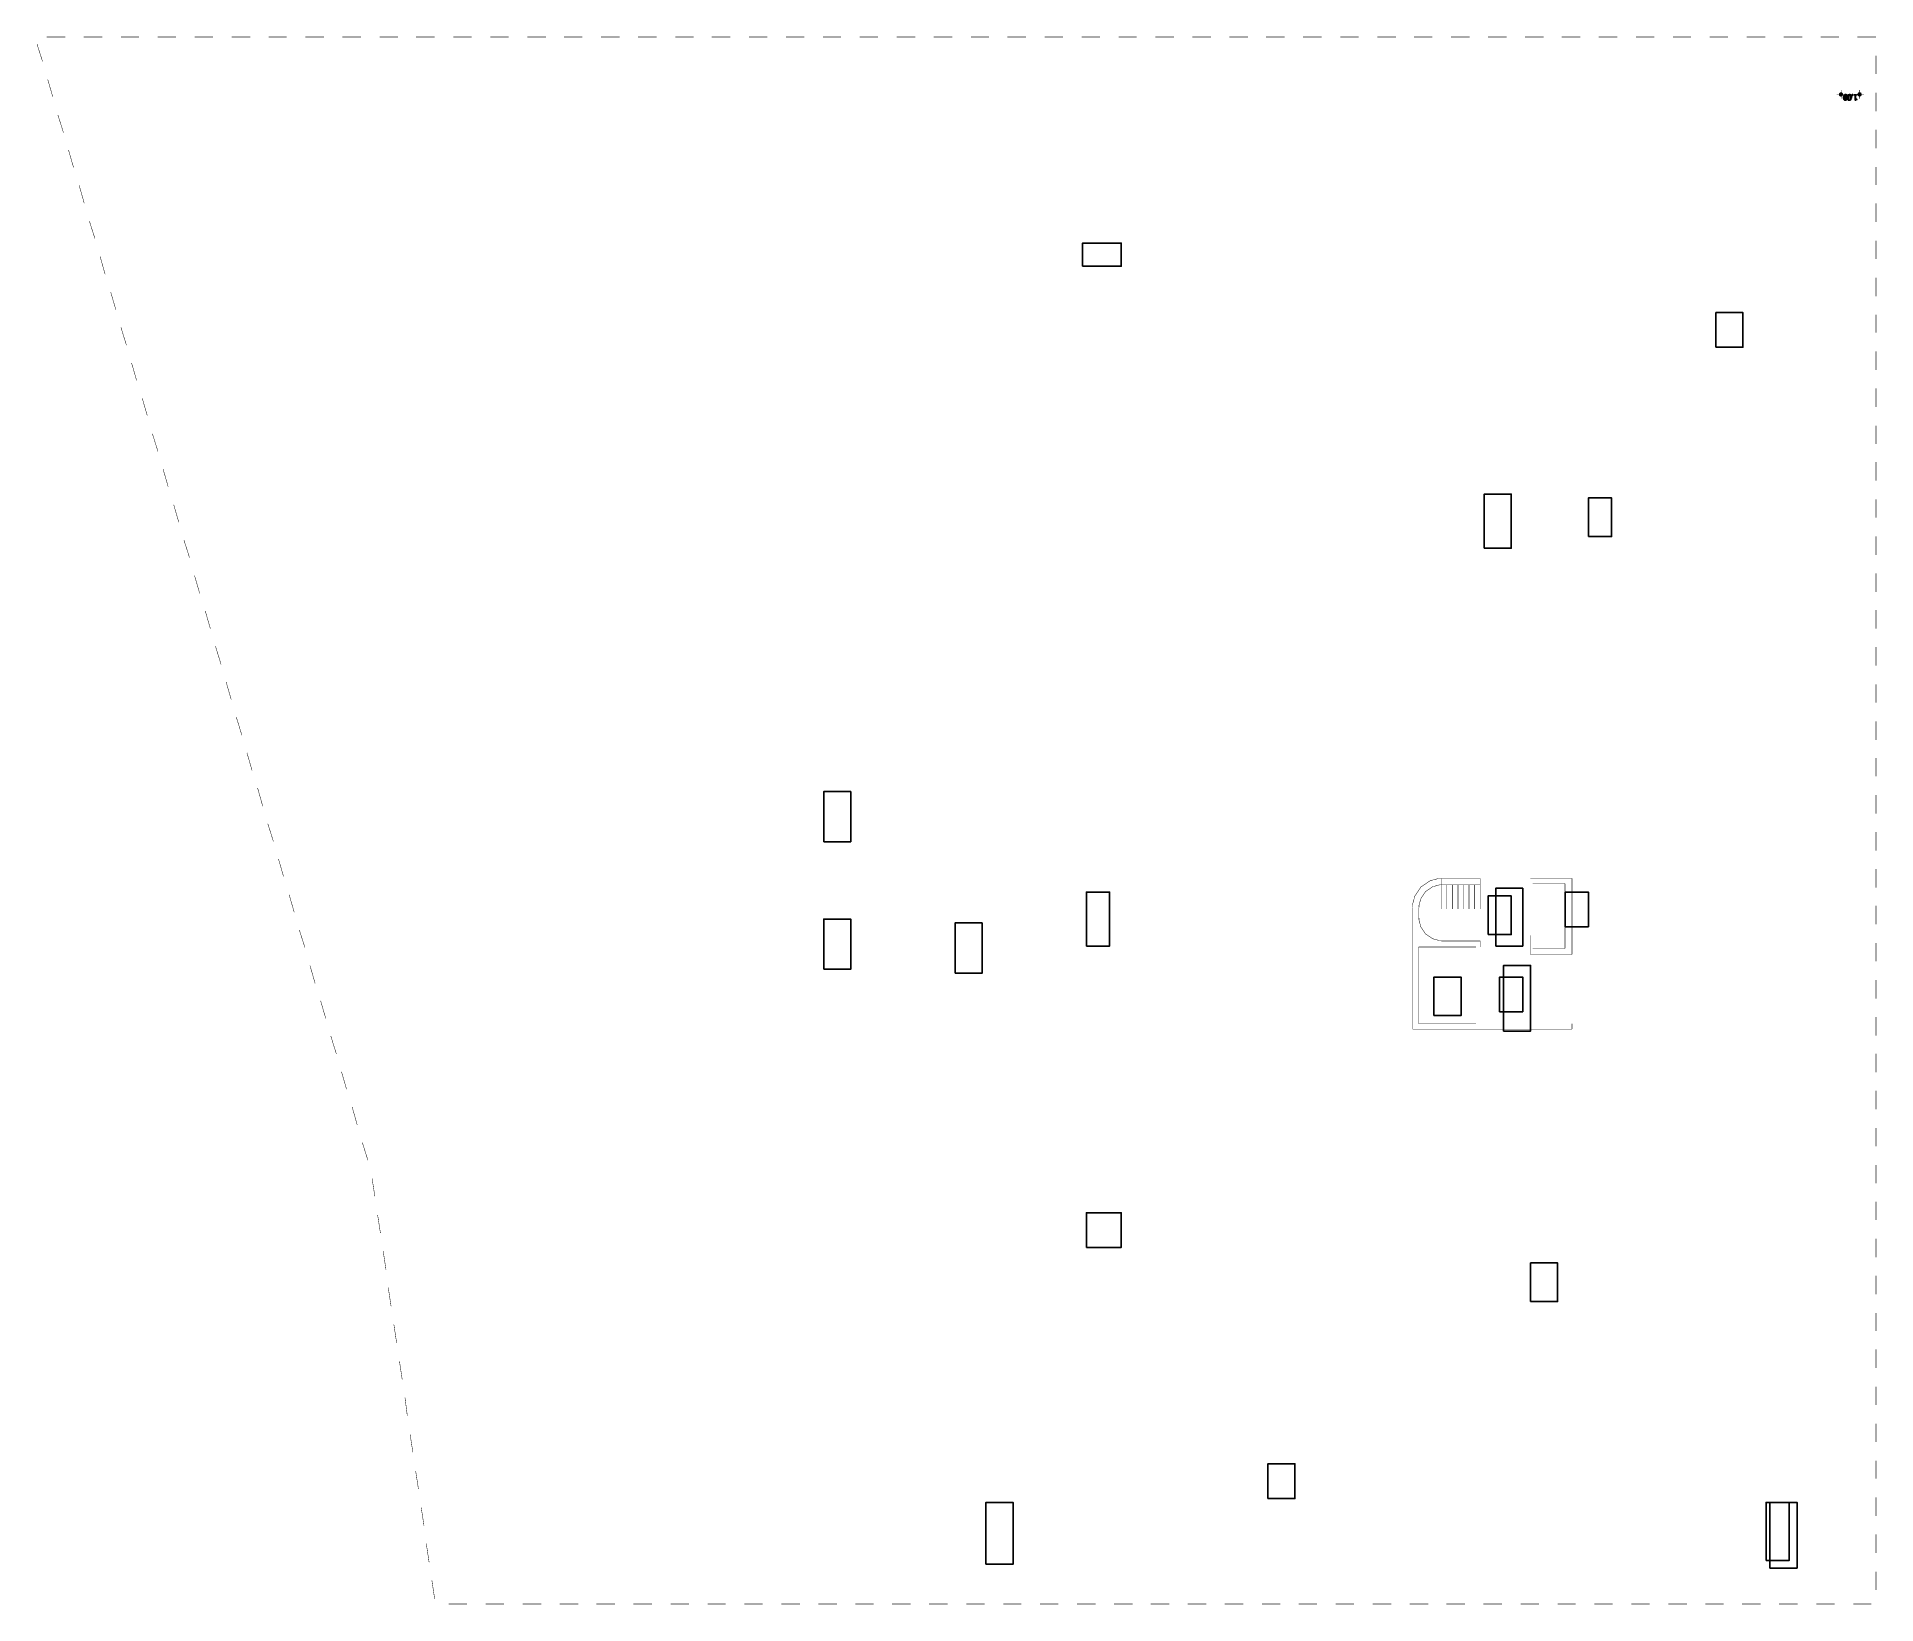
# Model space of a CAD drawing. Extents: x 35 to 203, y 69 to 212.
import ezdxf

# ---------------------------------------------------------------- set-up
doc = ezdxf.new("R2010")
doc.units = 0
doc.header["$MEASUREMENT"] = 0
doc.layers.add('C00-00-00-BLACK', color=7, linetype='Continuous')

msp = doc.modelspace()

# ---------------------------------------------------------------- linework, layer by layer
at = {"layer": 'C00-00-00-BLACK', "const_width": 0.0423}
for points in [[(35.4182, 212.132), (35.4182, 212.132)], [(38.8056, 212.132), (38.8056, 212.132)], [(42.1929, 212.132), (42.1929, 212.132)], [(45.5359, 212.132), (45.5359, 212.132)], [(48.9232, 212.132), (48.9232, 212.132)], [(52.3102, 212.132), (52.3102, 212.132)], [(55.6962, 212.132), (55.6962, 212.132)], [(59.0405, 212.132), (59.0405, 212.132)], [(62.4279, 212.132), (62.4279, 212.132)], [(65.8139, 212.132), (65.8139, 212.132)], [(69.2009, 212.132), (69.2009, 212.132)], [(72.5456, 212.132), (72.5456, 212.132)], [(75.9312, 212.132), (75.9312, 212.132)], [(79.3186, 212.132), (79.3186, 212.132)], [(82.6629, 212.132), (82.6629, 212.132)], [(86.0503, 212.132), (86.0503, 212.132)], [(89.4362, 212.132), (89.4362, 212.132)], [(92.8232, 212.132), (92.8232, 212.132)], [(96.1679, 212.132), (96.1679, 212.132)], [(99.5535, 212.132), (99.5535, 212.132)], [(102.941, 212.132), (102.941, 212.132)], [(106.327, 212.132), (106.327, 212.132)], [(109.671, 212.132), (109.671, 212.132)], [(113.058, 212.132), (113.058, 212.132)], [(116.444, 212.132), (116.444, 212.132)], [(119.832, 212.132), (119.832, 212.132)], [(123.176, 212.132), (123.176, 212.132)], [(126.563, 212.132), (126.563, 212.132)], [(129.949, 212.132), (129.949, 212.132)], [(133.336, 212.132), (133.336, 212.132)], [(136.681, 212.132), (136.681, 212.132)], [(140.067, 212.132), (140.067, 212.132)], [(143.454, 212.132), (143.454, 212.132)], [(146.84, 212.132), (146.84, 212.132)], [(150.184, 212.132), (150.184, 212.132)], [(153.571, 212.132), (153.571, 212.132)], [(156.959, 212.132), (156.959, 212.132)], [(160.302, 212.132), (160.302, 212.132)], [(163.689, 212.132), (163.689, 212.132)], [(167.076, 212.132), (167.076, 212.132)], [(170.462, 212.132), (170.462, 212.132)], [(173.807, 212.132), (173.807, 212.132)], [(177.194, 212.132), (177.194, 212.132)], [(180.58, 212.132), (180.58, 212.132)], [(183.967, 212.132), (183.967, 212.132)], [(187.311, 212.132), (187.311, 212.132)], [(190.697, 212.132), (190.697, 212.132)], [(194.084, 212.132), (194.084, 212.132)], [(197.472, 212.132), (197.472, 212.132)], [(200.815, 212.132), (200.815, 212.132)], [(203.356, 212.132), (203.356, 212.132)], [(203.356, 211.286), (203.356, 211.286)], [(36.0962, 209.084), (36.0962, 209.084)], [(200.095, 206.904), (200.095, 206.878), (200.175, 206.798), (200.201, 206.798), (200.229, 206.798), (200.308, 206.878), (200.308, 206.904), (200.308, 206.932), (200.229, 207.01), (200.201, 207.01), (200.175, 207.01), (200.095, 206.932), (200.095, 206.904)], [(201.958, 206.904), (201.958, 206.932), (201.88, 207.01), (201.852, 207.01), (201.826, 207.01), (201.746, 206.932), (201.746, 206.904), (201.746, 206.878), (201.826, 206.798), (201.852, 206.798), (201.88, 206.798), (201.958, 206.878), (201.958, 206.904)], [(203.356, 207.899), (203.356, 207.899)], [(37.0692, 205.867), (37.0692, 205.867)], [(203.356, 204.512), (203.356, 204.512)], [(38.0009, 202.607), (38.0009, 202.607)], [(203.356, 201.126), (203.356, 201.126)], [(38.9749, 199.39), (38.9749, 199.39)], [(203.356, 197.782), (203.356, 197.782)], [(39.9478, 196.131), (39.9478, 196.131)], [(203.356, 194.394), (203.356, 194.394)], [(40.8795, 192.913), (40.8795, 192.913)], [(203.356, 191.008), (203.356, 191.008)], [(41.8539, 189.654), (41.8539, 189.654)], [(203.356, 187.621), (203.356, 187.621)], [(42.8265, 186.436), (42.8265, 186.436)], [(43.7582, 183.176), (43.7582, 183.176)], [(203.356, 184.277), (203.356, 184.277)], [(44.7326, 179.959), (44.7326, 179.959)], [(203.356, 180.891), (203.356, 180.891)], [(45.7055, 176.699), (45.7055, 176.699)], [(203.356, 177.504), (203.356, 177.504)], [(46.6369, 173.483), (46.6369, 173.483)], [(203.356, 174.117), (203.356, 174.117)], [(47.6112, 170.265), (47.6112, 170.265)], [(203.356, 170.772), (203.356, 170.772)], [(48.5842, 167.004), (48.5842, 167.004)], [(203.356, 167.386), (203.356, 167.386)], [(49.5155, 163.788), (49.5155, 163.788)], [(203.356, 163.999), (203.356, 163.999)], [(50.4899, 160.528), (50.4899, 160.528)], [(203.356, 160.613), (203.356, 160.613)], [(51.4629, 157.311), (51.4629, 157.311)], [(203.356, 157.269), (203.356, 157.269)], [(52.3946, 154.051), (52.3946, 154.051)], [(203.356, 153.881), (203.356, 153.881)], [(53.3686, 150.833), (53.3686, 150.833)], [(203.356, 150.496), (203.356, 150.496)], [(54.3003, 147.574), (54.3003, 147.574)], [(203.356, 147.108), (203.356, 147.108)], [(55.2732, 144.356), (55.2732, 144.356)], [(203.356, 143.764), (203.356, 143.764)], [(56.2472, 141.097), (56.2472, 141.097)], [(203.356, 140.378), (203.356, 140.378)], [(57.1775, 137.88), (57.1775, 137.88)], [(203.356, 136.991), (203.356, 136.991)], [(58.1519, 134.621), (58.1519, 134.621)], [(203.356, 133.646), (203.356, 133.646)], [(59.1263, 131.403), (59.1263, 131.403)], [(203.356, 130.259), (203.356, 130.259)], [(60.0562, 128.185), (60.0562, 128.185)], [(203.356, 126.873), (203.356, 126.873)], [(61.0306, 124.926), (61.0306, 124.926)], [(203.356, 123.486), (203.356, 123.486)], [(62.0049, 121.708), (62.0049, 121.708)], [(203.356, 120.142), (203.356, 120.142)], [(62.9348, 118.449), (62.9348, 118.449)], [(203.356, 116.756), (203.356, 116.756)], [(63.9092, 115.232), (63.9092, 115.232)], [(203.356, 113.368), (203.356, 113.368)], [(64.8836, 111.971), (64.8836, 111.971)], [(203.356, 109.983), (203.356, 109.983)], [(65.8139, 108.755), (65.8139, 108.755)], [(203.356, 106.638), (203.356, 106.638)], [(66.3649, 105.41), (66.3649, 105.41)], [(203.356, 103.251), (203.356, 103.251)], [(66.8722, 102.066), (66.8722, 102.066)], [(203.356, 99.8636), (203.356, 99.8636)], [(67.3806, 98.7213), (67.3806, 98.7213)], [(203.356, 96.4777), (203.356, 96.4777)], [(67.8462, 95.4193), (67.8462, 95.4193)], [(203.356, 93.1333), (203.356, 93.1333)], [(68.3549, 92.075), (68.3549, 92.075)], [(203.356, 89.746), (203.356, 89.746)], [(68.8619, 88.7307), (68.8619, 88.7307)], [(203.356, 86.3604), (203.356, 86.3604)], [(69.3279, 85.386), (69.3279, 85.386)], [(203.356, 82.973), (203.356, 82.973)], [(69.8362, 82.0416), (69.8362, 82.0416)], [(203.356, 79.6286), (203.356, 79.6286)], [(70.3432, 78.697), (70.3432, 78.697)], [(203.356, 76.2427), (203.356, 76.2427)], [(70.8519, 75.354), (70.8519, 75.354)], [(203.356, 72.8557), (203.356, 72.8557)], [(71.3176, 72.0094), (71.3176, 72.0094)], [(72.1639, 69.0453), (72.1639, 69.0453)], [(75.5082, 69.0453), (75.5082, 69.0453)], [(78.8956, 69.0453), (78.8956, 69.0453)], [(82.2812, 69.0453), (82.2812, 69.0453)], [(85.6259, 69.0453), (85.6259, 69.0453)], [(89.0129, 69.0453), (89.0129, 69.0453)], [(92.4003, 69.0453), (92.4003, 69.0453)], [(95.7862, 69.0453), (95.7862, 69.0453)], [(99.1306, 69.0453), (99.1306, 69.0453)], [(102.518, 69.0453), (102.518, 69.0453)], [(105.904, 69.0453), (105.904, 69.0453)], [(109.291, 69.0453), (109.291, 69.0453)], [(112.635, 69.0453), (112.635, 69.0453)], [(116.021, 69.0453), (116.021, 69.0453)], [(119.408, 69.0453), (119.408, 69.0453)], [(122.794, 69.0453), (122.794, 69.0453)], [(126.139, 69.0453), (126.139, 69.0453)], [(129.526, 69.0453), (129.526, 69.0453)], [(132.913, 69.0453), (132.913, 69.0453)], [(136.299, 69.0453), (136.299, 69.0453)], [(139.644, 69.0453), (139.644, 69.0453)], [(143.031, 69.0453), (143.031, 69.0453)], [(146.417, 69.0453), (146.417, 69.0453)], [(149.804, 69.0453), (149.804, 69.0453)], [(153.148, 69.0453), (153.148, 69.0453)], [(156.534, 69.0453), (156.534, 69.0453)], [(159.921, 69.0453), (159.921, 69.0453)], [(163.266, 69.0453), (163.266, 69.0453)], [(166.652, 69.0453), (166.652, 69.0453)], [(170.039, 69.0453), (170.039, 69.0453)], [(173.426, 69.0453), (173.426, 69.0453)], [(176.769, 69.0453), (176.769, 69.0453)], [(180.157, 69.0453), (180.157, 69.0453)], [(183.544, 69.0453), (183.544, 69.0453)], [(186.93, 69.0453), (186.93, 69.0453)], [(190.274, 69.0453), (190.274, 69.0453)], [(193.661, 69.0453), (193.661, 69.0453)], [(197.047, 69.0453), (197.047, 69.0453)], [(200.434, 69.0453), (200.434, 69.0453)], [(203.356, 69.4697), (203.356, 69.4697)]]:
    msp.add_lwpolyline(points, close=True, dxfattribs=at)
for points in [[(37.9596, 212.132), (36.2659, 212.132)], [(41.3452, 212.132), (39.6515, 212.132)], [(44.6899, 212.132), (43.0389, 212.132)], [(48.0769, 212.132), (46.3832, 212.132)], [(51.4629, 212.132), (49.7692, 212.132)], [(54.8499, 212.132), (53.1566, 212.132)], [(58.1946, 212.132), (56.5436, 212.132)], [(61.5805, 212.132), (59.8883, 212.132)], [(64.9676, 212.132), (63.2739, 212.132)], [(68.3549, 212.132), (66.6612, 212.132)], [(71.6979, 212.132), (70.0056, 212.132)], [(75.0852, 212.132), (73.3915, 212.132)], [(78.4722, 212.132), (76.7789, 212.132)], [(81.8582, 212.132), (80.1645, 212.132)], [(85.2029, 212.132), (83.5092, 212.132)], [(88.5899, 212.132), (86.8962, 212.132)], [(91.9759, 212.132), (90.2836, 212.132)], [(95.3629, 212.132), (93.6696, 212.132)], [(98.7076, 212.132), (97.0139, 212.132)], [(102.093, 212.132), (100.401, 212.132)], [(105.481, 212.132), (103.787, 212.132)], [(108.825, 212.132), (107.174, 212.132)], [(112.211, 212.132), (110.519, 212.132)], [(115.598, 212.132), (113.905, 212.132)], [(118.985, 212.132), (117.292, 212.132)], [(122.33, 212.132), (120.678, 212.132)], [(125.716, 212.132), (124.022, 212.132)], [(129.103, 212.132), (127.409, 212.132)], [(132.489, 212.132), (130.797, 212.132)], [(135.833, 212.132), (134.182, 212.132)], [(139.221, 212.132), (137.527, 212.132)], [(142.606, 212.132), (140.914, 212.132)], [(145.994, 212.132), (144.3, 212.132)], [(149.338, 212.132), (147.645, 212.132)], [(152.725, 212.132), (151.032, 212.132)], [(156.111, 212.132), (154.418, 212.132)], [(159.498, 212.132), (157.805, 212.132)], [(162.843, 212.132), (161.149, 212.132)], [(166.229, 212.132), (164.535, 212.132)], [(169.616, 212.132), (167.922, 212.132)], [(173.002, 212.132), (171.31, 212.132)], [(176.346, 212.132), (174.653, 212.132)], [(179.733, 212.132), (178.04, 212.132)], [(183.119, 212.132), (181.427, 212.132)], [(186.464, 212.132), (184.813, 212.132)], [(189.851, 212.132), (188.157, 212.132)], [(193.238, 212.132), (191.545, 212.132)], [(196.624, 212.132), (194.931, 212.132)], [(199.969, 212.132), (198.318, 212.132)], [(203.356, 212.132), (201.662, 212.132)], [(35.3769, 211.497), (35.8842, 209.889)], [(203.356, 208.745), (203.356, 210.439)], [(36.3499, 208.279), (36.8155, 206.671)], [(199.756, 206.883), (200.561, 206.883)], [(200.181, 207.307), (200.181, 206.502)], [(201.832, 206.883), (200.181, 206.883)], [(202.255, 206.883), (201.45, 206.883)], [(201.832, 206.502), (201.832, 207.307)], [(203.356, 205.359), (203.356, 207.053)], [(37.2816, 205.02), (37.7899, 203.412)], [(203.356, 201.972), (203.356, 203.666)], [(38.2556, 201.803), (38.7216, 200.194)], [(203.356, 198.628), (203.356, 200.279)], [(39.2285, 198.586), (39.6946, 196.934)], [(203.356, 195.242), (203.356, 196.934)], [(40.1602, 195.326), (40.6686, 193.718)], [(203.356, 191.855), (203.356, 193.548)], [(41.1346, 192.108), (41.6003, 190.457)], [(203.356, 188.467), (203.356, 190.161)], [(42.1072, 188.849), (42.5732, 187.241)], [(203.356, 185.124), (203.356, 186.775)], [(43.0389, 185.631), (43.5472, 183.981)], [(203.356, 181.737), (203.356, 183.431)], [(44.0133, 182.372), (44.4775, 180.763)], [(203.356, 178.35), (203.356, 180.043)], [(44.9862, 179.155), (45.4519, 177.546)], [(203.356, 174.964), (203.356, 176.658)], [(45.9176, 175.896), (46.4263, 174.286)], [(203.356, 171.619), (203.356, 173.313)], [(46.8919, 172.678), (47.3562, 171.07)], [(203.356, 168.232), (203.356, 169.926)], [(47.8649, 169.417), (48.3306, 167.809)], [(203.356, 164.846), (203.356, 166.539)], [(48.7962, 166.201), (49.3049, 164.592)], [(203.356, 161.459), (203.356, 163.153)], [(49.7692, 162.941), (50.2348, 161.332)], [(50.7436, 159.724), (51.2092, 158.115)], [(203.356, 158.115), (203.356, 159.808)], [(51.6749, 156.507), (52.1836, 154.856)], [(203.356, 154.729), (203.356, 156.421)], [(52.6479, 153.246), (53.1139, 151.638)], [(203.356, 151.342), (203.356, 153.035)], [(53.5795, 150.03), (54.0879, 148.379)], [(203.356, 147.954), (203.356, 149.648)], [(54.5539, 146.769), (55.0196, 145.161)], [(203.356, 144.611), (203.356, 146.304)], [(55.5265, 143.553), (55.9925, 141.901)], [(203.356, 141.224), (203.356, 142.918)], [(56.4582, 140.293), (56.9666, 138.684)], [(203.356, 137.837), (203.356, 139.531)], [(57.4326, 137.075), (57.8982, 135.467)], [(203.356, 134.451), (203.356, 136.145)], [(163.668, 135.297), (163.412, 135.297), (162.639, 135.091), (161.798, 134.523), (161.23, 133.682), (161.022, 132.909), (161.022, 132.651)], [(163.668, 134.705), (163.468, 134.705), (162.869, 134.543), (162.217, 134.104), (161.778, 133.452), (161.615, 132.853), (161.615, 132.651)], [(163.646, 134.705), (163.646, 135.297)], [(163.646, 135.297), (167.203, 135.297), (167.203, 134.705)], [(163.646, 134.705), (163.646, 132.504)], [(163.646, 134.705), (167.203, 134.705), (167.203, 132.504)], [(164.155, 134.705), (164.155, 132.504)], [(164.663, 134.705), (164.663, 132.504)], [(165.17, 134.705), (165.17, 132.504)], [(165.679, 134.705), (165.679, 132.504)], [(166.186, 134.705), (166.186, 132.504)], [(166.695, 134.705), (166.695, 132.504)], [(175.584, 135.297), (171.775, 135.297)], [(174.95, 134.831), (171.986, 134.831)], [(174.95, 128.904), (174.95, 134.831)], [(175.584, 128.355), (175.584, 135.297)], [(58.4055, 133.816), (58.8712, 132.208)], [(203.356, 131.107), (203.356, 132.8)], [(161.022, 132.631), (161.022, 121.539)], [(161.572, 132.631), (161.572, 131.656)], [(161.615, 131.679), (161.615, 131.479), (161.778, 130.879), (162.217, 130.227), (162.869, 129.788), (163.468, 129.625), (163.668, 129.625)], [(59.3369, 130.598), (59.8456, 128.99)], [(163.646, 129.582), (167.203, 129.582)], [(167.203, 129.582), (167.203, 129.033)], [(171.775, 130.091), (171.775, 128.355)], [(203.356, 127.719), (203.356, 129.413)], [(161.572, 129.033), (166.821, 129.033)], [(161.572, 129.033), (161.572, 122.047)], [(171.775, 128.355), (175.584, 128.355)], [(171.986, 128.904), (174.95, 128.904)], [(60.3112, 127.339), (60.7769, 125.729)], [(203.356, 124.333), (203.356, 126.026)], [(61.2842, 124.121), (61.7499, 122.513)], [(203.356, 120.946), (203.356, 122.64)], [(161.022, 121.539), (175.584, 121.539)], [(161.572, 122.047), (166.821, 122.047)], [(175.584, 121.539), (175.584, 122.047)], [(62.2155, 120.904), (62.7242, 119.253)], [(203.356, 117.602), (203.356, 119.295)], [(63.1899, 117.644), (63.6556, 116.036)], [(64.1629, 114.427), (64.6285, 112.776)], [(203.356, 114.216), (203.356, 115.908)], [(65.0946, 111.168), (65.6029, 109.558)], [(203.356, 110.829), (203.356, 112.522)], [(65.9832, 107.907), (66.2383, 106.256)], [(203.356, 107.442), (203.356, 109.135)], [(66.4916, 104.563), (66.7452, 102.912)], [(203.356, 104.097), (203.356, 105.791)], [(67.0003, 101.261), (67.2539, 99.5673)], [(203.356, 100.711), (203.356, 102.405)], [(67.4645, 97.9166), (67.7196, 96.2244)], [(203.356, 97.324), (203.356, 99.0177)], [(67.9732, 94.572), (68.2265, 92.8797)], [(203.356, 93.9793), (203.356, 95.6303)], [(68.4816, 91.229), (68.7352, 89.5354)], [(203.356, 90.5937), (203.356, 92.2874)], [(68.9889, 87.8844), (69.2009, 86.2334)], [(203.356, 87.2063), (203.356, 88.9)], [(69.4545, 84.54), (69.7096, 82.889)], [(203.356, 83.8207), (203.356, 85.5126)], [(69.9629, 81.1953), (70.2165, 79.5443)], [(203.356, 80.476), (203.356, 82.127)], [(70.4716, 77.851), (70.7249, 76.2)], [(203.356, 77.089), (203.356, 78.7823)], [(70.9359, 74.549), (71.1909, 72.8557)], [(203.356, 73.703), (203.356, 75.3953)], [(71.4446, 71.2047), (71.6979, 69.511)], [(203.356, 70.3157), (203.356, 72.0094)], [(72.9686, 69.0453), (74.6622, 69.0453)], [(76.3556, 69.0453), (78.0479, 69.0453)], [(79.7415, 69.0453), (81.4352, 69.0453)], [(83.1289, 69.0453), (84.8222, 69.0453)], [(86.4732, 69.0453), (88.1669, 69.0453)], [(89.8592, 69.0453), (91.5529, 69.0453)], [(93.2462, 69.0453), (94.9399, 69.0453)], [(96.6336, 69.0453), (98.2846, 69.0453)], [(99.9765, 69.0453), (101.67, 69.0453)], [(103.364, 69.0453), (105.058, 69.0453)], [(106.751, 69.0453), (108.443, 69.0453)], [(110.137, 69.0453), (111.788, 69.0453)], [(113.482, 69.0453), (115.175, 69.0453)], [(116.869, 69.0453), (118.561, 69.0453)], [(120.255, 69.0453), (121.948, 69.0453)], [(123.642, 69.0453), (125.293, 69.0453)], [(126.986, 69.0453), (128.68, 69.0453)], [(130.372, 69.0453), (132.066, 69.0453)], [(133.759, 69.0453), (135.453, 69.0453)], [(137.104, 69.0453), (138.797, 69.0453)], [(140.49, 69.0453), (142.183, 69.0453)], [(143.877, 69.0453), (145.571, 69.0453)], [(147.264, 69.0453), (148.956, 69.0453)], [(150.609, 69.0453), (152.301, 69.0453)], [(153.995, 69.0453), (155.688, 69.0453)], [(157.382, 69.0453), (159.075, 69.0453)], [(160.768, 69.0453), (162.461, 69.0453)], [(164.112, 69.0453), (165.806, 69.0453)], [(167.499, 69.0453), (169.193, 69.0453)], [(170.885, 69.0453), (172.579, 69.0453)], [(174.272, 69.0453), (175.923, 69.0453)], [(177.617, 69.0453), (179.31, 69.0453)], [(181.003, 69.0453), (182.696, 69.0453)], [(184.39, 69.0453), (186.083, 69.0453)], [(187.777, 69.0453), (189.428, 69.0453)], [(191.122, 69.0453), (192.814, 69.0453)], [(194.507, 69.0453), (196.201, 69.0453)], [(197.895, 69.0453), (199.588, 69.0453)], [(201.281, 69.0453), (202.931, 69.0453)]]:
    msp.add_lwpolyline(points, dxfattribs=at)
at = {"layer": 'C00-00-00-BLACK'}
for points in [[(200.053, 206.968), (200.265, 206.968), (200.095, 207.01), (200.053, 206.968)], [(200.053, 206.968), (200.265, 206.968), (200.095, 207.01), (200.053, 206.968)], [(200.053, 206.925), (200.265, 206.925), (200.053, 206.968), (200.053, 206.925)], [(200.265, 206.925), (200.053, 206.968), (200.265, 206.968), (200.265, 206.925)], [(200.053, 206.968), (200.265, 206.968), (200.053, 206.968)], [(200.265, 206.968), (200.053, 206.968), (200.053, 206.968), (200.265, 206.968)], [(200.053, 206.925), (200.265, 206.925), (200.053, 206.968), (200.053, 206.925)], [(200.265, 206.925), (200.053, 206.968), (200.265, 206.968), (200.265, 206.925)], [(200.053, 206.968), (200.265, 206.968), (200.053, 206.968)], [(200.265, 206.968), (200.053, 206.968), (200.053, 206.968), (200.265, 206.968)], [(200.053, 206.883), (200.308, 206.883), (200.053, 206.925), (200.053, 206.883)], [(200.308, 206.883), (200.053, 206.925), (200.265, 206.925), (200.308, 206.883)], [(200.053, 206.925), (200.265, 206.925), (200.053, 206.925)], [(200.265, 206.925), (200.053, 206.925), (200.053, 206.925), (200.265, 206.925)], [(200.053, 206.883), (200.308, 206.883), (200.053, 206.925), (200.053, 206.883)], [(200.308, 206.883), (200.053, 206.925), (200.265, 206.925), (200.308, 206.883)], [(200.053, 206.925), (200.265, 206.925), (200.053, 206.925)], [(200.265, 206.925), (200.053, 206.925), (200.053, 206.925), (200.265, 206.925)], [(200.053, 206.841), (200.265, 206.841), (200.053, 206.883), (200.053, 206.841)], [(200.265, 206.841), (200.053, 206.883), (200.265, 206.883), (200.265, 206.841)], [(200.053, 206.883), (200.265, 206.883), (200.308, 206.883), (200.053, 206.883)], [(200.053, 206.841), (200.265, 206.841), (200.053, 206.883), (200.053, 206.841)], [(200.265, 206.841), (200.053, 206.883), (200.265, 206.883), (200.265, 206.841)], [(200.053, 206.883), (200.265, 206.883), (200.308, 206.883), (200.053, 206.883)], [(200.265, 206.883), (200.053, 206.883), (200.053, 206.883), (200.265, 206.883)], [(200.265, 206.883), (200.053, 206.883), (200.053, 206.883), (200.265, 206.883)], [(200.053, 206.798), (200.265, 206.798), (200.053, 206.841), (200.053, 206.798)], [(200.265, 206.798), (200.053, 206.841), (200.265, 206.841), (200.265, 206.798)], [(200.053, 206.841), (200.265, 206.841), (200.053, 206.841)], [(200.265, 206.841), (200.053, 206.841), (200.053, 206.841), (200.265, 206.841)], [(200.053, 206.798), (200.265, 206.798), (200.053, 206.841), (200.053, 206.798)], [(200.265, 206.798), (200.053, 206.841), (200.265, 206.841), (200.265, 206.798)], [(200.053, 206.841), (200.265, 206.841), (200.053, 206.841)], [(200.265, 206.841), (200.053, 206.841), (200.053, 206.841), (200.265, 206.841)], [(200.095, 206.798), (200.222, 206.798), (200.053, 206.798), (200.095, 206.798)], [(200.222, 206.798), (200.053, 206.798), (200.265, 206.798), (200.222, 206.798)], [(200.095, 206.798), (200.222, 206.798), (200.053, 206.798), (200.095, 206.798)], [(200.222, 206.798), (200.053, 206.798), (200.265, 206.798), (200.222, 206.798)], [(200.265, 206.968), (200.095, 207.01), (200.222, 207.01), (200.265, 206.968)], [(200.095, 207.01), (200.222, 207.01), (200.095, 207.01)], [(200.222, 207.01), (200.095, 207.01), (200.095, 207.01), (200.222, 207.01)], [(200.265, 206.968), (200.095, 207.01), (200.222, 207.01), (200.265, 206.968)], [(200.095, 207.01), (200.222, 207.01), (200.095, 207.01)], [(200.222, 207.01), (200.095, 207.01), (200.095, 207.01), (200.222, 207.01)], [(200.095, 207.01), (200.222, 207.01), (200.138, 207.01), (200.095, 207.01)], [(200.095, 207.01), (200.222, 207.01), (200.138, 207.01), (200.095, 207.01)], [(200.138, 206.755), (200.181, 206.755), (200.095, 206.798), (200.138, 206.755)], [(200.181, 206.755), (200.095, 206.798), (200.222, 206.798), (200.181, 206.755)], [(200.095, 206.798), (200.222, 206.798), (200.095, 206.798)], [(200.222, 206.798), (200.095, 206.798), (200.095, 206.798), (200.222, 206.798)], [(200.138, 206.755), (200.181, 206.755), (200.095, 206.798), (200.138, 206.755)], [(200.181, 206.755), (200.095, 206.798), (200.222, 206.798), (200.181, 206.755)], [(200.095, 206.798), (200.222, 206.798), (200.095, 206.798)], [(200.222, 206.798), (200.095, 206.798), (200.095, 206.798), (200.222, 206.798)], [(200.222, 207.01), (200.138, 207.01), (200.181, 207.01), (200.222, 207.01)], [(200.138, 207.01), (200.181, 207.01), (200.138, 207.01)], [(200.181, 207.01), (200.138, 207.01), (200.138, 207.01), (200.181, 207.01)], [(200.222, 207.01), (200.138, 207.01), (200.181, 207.01), (200.222, 207.01)], [(200.138, 207.01), (200.181, 207.01), (200.138, 207.01)], [(200.181, 207.01), (200.138, 207.01), (200.138, 207.01), (200.181, 207.01)], [(200.181, 206.755), (200.138, 206.755), (200.138, 206.755), (200.181, 206.755)], [(200.138, 206.755), (200.138, 206.755), (200.181, 206.755), (200.138, 206.755)], [(200.181, 206.755), (200.138, 206.755), (200.138, 206.755), (200.181, 206.755)], [(200.138, 206.755), (200.138, 206.755), (200.181, 206.755), (200.138, 206.755)], [(200.561, 206.375), (200.561, 206.375), (200.561, 206.375), (200.561, 206.375), (200.518, 206.375), (200.518, 206.375), (200.518, 206.375), (200.518, 206.375), (200.518, 206.375), (200.518, 206.375), (200.477, 206.375), (200.477, 206.375), (200.477, 206.375), (200.477, 206.375), (200.477, 206.375), (200.477, 206.375), (200.477, 206.418), (200.477, 206.418), (200.434, 206.418), (200.434, 206.418), (200.434, 206.418), (200.434, 206.418), (200.434, 206.418), (200.434, 206.418), (200.434, 206.418), (200.434, 206.459), (200.434, 206.459), (200.434, 206.459), (200.434, 206.459), (200.434, 206.459), (200.434, 206.459), (200.434, 206.459), (200.434, 206.502), (200.434, 206.502), (200.434, 206.502), (200.434, 206.502), (200.434, 206.502), (200.434, 206.502), (200.392, 206.544), (200.392, 206.544), (200.392, 206.544), (200.392, 206.544), (200.392, 206.544), (200.392, 206.587), (200.392, 206.587), (200.392, 206.587), (200.392, 206.587), (200.392, 206.587), (200.392, 206.587), (200.392, 206.629), (200.392, 206.629), (200.392, 206.629), (200.392, 206.629), (200.392, 206.629), (200.392, 206.671), (200.392, 206.671), (200.392, 206.671), (200.392, 206.671), (200.434, 206.671), (200.434, 206.714), (200.434, 206.714), (200.434, 206.714), (200.434, 206.714), (200.434, 206.714), (200.434, 206.714), (200.434, 206.755), (200.434, 206.755), (200.434, 206.755), (200.434, 206.755), (200.434, 206.755), (200.434, 206.755), (200.434, 206.755), (200.434, 206.798), (200.434, 206.798), (200.434, 206.798), (200.434, 206.798), (200.434, 206.798), (200.434, 206.798), (200.477, 206.798), (200.477, 206.798), (200.477, 206.841), (200.477, 206.841), (200.477, 206.841), (200.477, 206.841), (200.477, 206.841), (200.477, 206.841), (200.518, 206.841), (200.518, 206.841), (200.518, 206.841), (200.518, 206.841), (200.518, 206.883), (200.518, 206.883), (200.518, 206.883), (200.561, 206.883), (200.561, 206.883), (200.561, 206.883), (200.561, 206.883), (200.561, 206.883), (200.561, 206.883), (200.604, 206.883), (200.604, 206.883), (200.604, 206.883), (200.604, 206.883), (200.604, 206.883), (200.604, 206.883), (200.647, 206.883), (200.647, 206.883), (200.647, 206.841), (200.647, 206.841), (200.647, 206.841), (200.647, 206.841), (200.647, 206.841), (200.688, 206.841), (200.688, 206.841), (200.688, 206.841), (200.688, 206.841), (200.688, 206.841), (200.688, 206.798), (200.688, 206.798), (200.688, 206.798), (200.688, 206.798), (200.688, 206.798), (200.688, 206.798), (200.688, 206.798), (200.688, 206.798), (200.731, 206.755), (200.731, 206.755), (200.731, 206.755), (200.731, 206.755), (200.731, 206.755), (200.731, 206.755), (200.731, 206.755), (200.731, 206.714), (200.731, 206.714), (200.731, 206.714), (200.731, 206.714), (200.731, 206.714), (200.731, 206.671), (200.731, 206.671), (200.731, 206.671), (200.731, 206.671), (200.731, 206.671), (200.731, 206.671), (200.731, 206.629), (200.731, 206.629), (200.731, 206.629), (200.731, 206.629), (200.731, 206.629), (200.731, 206.587), (200.731, 206.587), (200.731, 206.587), (200.731, 206.587), (200.731, 206.587), (200.731, 206.544), (200.731, 206.544), (200.731, 206.544), (200.731, 206.544), (200.731, 206.544), (200.731, 206.544), (200.731, 206.502), (200.731, 206.502), (200.731, 206.502), (200.731, 206.502), (200.731, 206.502), (200.731, 206.502), (200.731, 206.459), (200.731, 206.459), (200.688, 206.459), (200.688, 206.459), (200.688, 206.459), (200.688, 206.459), (200.688, 206.459), (200.688, 206.418), (200.688, 206.418), (200.688, 206.418), (200.688, 206.418), (200.688, 206.418), (200.688, 206.418), (200.688, 206.418), (200.688, 206.418), (200.647, 206.375), (200.647, 206.375), (200.647, 206.375), (200.647, 206.375), (200.647, 206.375), (200.647, 206.375), (200.647, 206.375), (200.604, 206.375), (200.604, 206.375), (200.604, 206.375), (200.604, 206.375), (200.604, 206.375), (200.604, 206.375), (200.604, 206.375), (200.561, 206.375), (200.561, 206.375), (200.561, 206.375), (200.561, 206.375)], [(200.561, 206.841), (200.561, 206.841), (200.561, 206.841), (200.561, 206.841), (200.561, 206.841), (200.518, 206.841), (200.518, 206.841), (200.518, 206.841), (200.518, 206.798), (200.518, 206.798), (200.518, 206.798), (200.518, 206.798), (200.518, 206.798), (200.518, 206.798), (200.518, 206.798), (200.477, 206.755), (200.477, 206.755), (200.477, 206.755), (200.477, 206.755), (200.477, 206.755), (200.477, 206.755), (200.477, 206.755), (200.477, 206.714), (200.477, 206.714), (200.477, 206.714), (200.477, 206.714), (200.477, 206.714), (200.477, 206.714), (200.477, 206.671), (200.477, 206.671), (200.477, 206.671), (200.477, 206.671), (200.477, 206.671), (200.477, 206.671), (200.477, 206.629), (200.477, 206.629), (200.477, 206.629), (200.477, 206.629), (200.477, 206.629), (200.477, 206.587), (200.477, 206.587), (200.477, 206.587), (200.477, 206.587), (200.477, 206.587), (200.477, 206.544), (200.477, 206.544), (200.477, 206.544), (200.477, 206.544), (200.477, 206.544), (200.477, 206.502), (200.477, 206.502), (200.477, 206.502), (200.477, 206.502), (200.477, 206.502), (200.477, 206.502), (200.477, 206.502), (200.477, 206.459), (200.477, 206.459), (200.518, 206.459), (200.518, 206.459), (200.518, 206.459), (200.518, 206.459), (200.518, 206.459), (200.518, 206.418), (200.518, 206.418), (200.518, 206.418), (200.518, 206.418), (200.518, 206.418), (200.518, 206.418), (200.518, 206.418), (200.561, 206.418), (200.561, 206.375), (200.561, 206.375), (200.561, 206.375), (200.561, 206.375), (200.561, 206.375), (200.561, 206.375), (200.561, 206.375), (200.604, 206.375), (200.604, 206.375), (200.604, 206.375), (200.604, 206.418), (200.604, 206.418), (200.604, 206.418), (200.604, 206.418), (200.604, 206.418), (200.647, 206.418), (200.647, 206.418), (200.647, 206.418), (200.647, 206.459), (200.647, 206.459), (200.647, 206.459), (200.647, 206.459), (200.647, 206.459), (200.647, 206.459), (200.647, 206.459), (200.647, 206.502), (200.647, 206.502), (200.647, 206.502), (200.647, 206.502), (200.647, 206.502), (200.647, 206.502), (200.647, 206.502), (200.647, 206.544), (200.647, 206.544), (200.647, 206.544), (200.647, 206.544), (200.647, 206.544), (200.647, 206.587), (200.647, 206.587), (200.647, 206.587), (200.647, 206.587), (200.647, 206.587), (200.647, 206.629), (200.647, 206.629), (200.647, 206.629), (200.647, 206.629), (200.647, 206.629), (200.647, 206.671), (200.647, 206.671), (200.647, 206.671), (200.647, 206.671), (200.647, 206.671), (200.647, 206.671), (200.647, 206.714), (200.647, 206.714), (200.647, 206.714), (200.647, 206.714), (200.647, 206.714), (200.647, 206.714), (200.647, 206.755), (200.647, 206.755), (200.647, 206.755), (200.647, 206.755), (200.647, 206.755), (200.647, 206.755), (200.647, 206.755), (200.647, 206.755), (200.647, 206.798), (200.647, 206.798), (200.647, 206.798), (200.604, 206.798), (200.604, 206.798), (200.604, 206.798), (200.604, 206.841), (200.604, 206.841), (200.604, 206.841), (200.604, 206.841), (200.604, 206.841), (200.561, 206.841), (200.561, 206.841), (200.561, 206.841), (200.561, 206.841), (200.561, 206.841)], [(200.943, 206.375), (200.943, 206.375), (200.9, 206.375), (200.9, 206.375), (200.9, 206.375), (200.9, 206.375), (200.9, 206.375), (200.9, 206.375), (200.857, 206.375), (200.857, 206.375), (200.857, 206.375), (200.857, 206.375), (200.857, 206.375), (200.857, 206.375), (200.857, 206.375), (200.815, 206.375), (200.815, 206.418), (200.815, 206.418), (200.815, 206.418), (200.815, 206.418), (200.815, 206.418), (200.815, 206.418), (200.815, 206.418), (200.815, 206.418), (200.815, 206.418), (200.815, 206.459), (200.815, 206.459), (200.815, 206.459), (200.773, 206.459), (200.773, 206.459), (200.773, 206.459), (200.773, 206.459), (200.773, 206.502), (200.773, 206.502), (200.773, 206.502), (200.773, 206.502), (200.773, 206.502), (200.773, 206.502), (200.773, 206.544), (200.773, 206.544), (200.773, 206.544), (200.773, 206.544), (200.773, 206.544), (200.773, 206.587), (200.773, 206.587), (200.773, 206.587), (200.773, 206.587), (200.773, 206.587), (200.773, 206.587), (200.773, 206.629), (200.773, 206.629), (200.773, 206.629), (200.773, 206.629), (200.773, 206.629), (200.773, 206.671), (200.773, 206.671), (200.773, 206.671), (200.773, 206.671), (200.773, 206.671), (200.773, 206.714), (200.773, 206.714), (200.773, 206.714), (200.773, 206.714), (200.773, 206.714), (200.773, 206.714), (200.773, 206.755), (200.773, 206.755), (200.815, 206.755), (200.815, 206.755), (200.815, 206.755), (200.815, 206.755), (200.815, 206.755), (200.815, 206.798), (200.815, 206.798), (200.815, 206.798), (200.815, 206.798), (200.815, 206.798), (200.815, 206.798), (200.815, 206.798), (200.815, 206.798), (200.815, 206.841), (200.857, 206.841), (200.857, 206.841), (200.857, 206.841), (200.857, 206.841), (200.857, 206.841), (200.857, 206.841), (200.857, 206.841), (200.857, 206.841), (200.9, 206.841), (200.9, 206.883), (200.9, 206.883), (200.9, 206.883), (200.9, 206.883), (200.9, 206.883), (200.943, 206.883), (200.943, 206.883), (200.943, 206.883), (200.943, 206.883), (200.943, 206.883), (200.943, 206.883), (200.984, 206.883), (200.984, 206.883), (200.984, 206.883), (200.984, 206.883), (200.984, 206.883), (200.984, 206.883), (201.027, 206.841), (201.027, 206.841), (201.027, 206.841), (201.027, 206.841), (201.027, 206.841), (201.027, 206.841), (201.027, 206.841), (201.027, 206.841), (201.07, 206.841), (201.07, 206.841), (201.07, 206.798), (201.07, 206.798), (201.07, 206.798), (201.07, 206.798), (201.07, 206.798), (201.07, 206.798), (201.07, 206.798), (201.07, 206.798), (201.07, 206.755), (201.07, 206.755), (201.07, 206.755), (201.07, 206.755), (201.07, 206.755), (201.07, 206.755), (201.07, 206.755), (201.07, 206.714), (201.111, 206.714), (201.111, 206.714), (201.111, 206.714), (201.111, 206.714), (201.111, 206.671), (201.111, 206.671), (201.111, 206.671), (201.111, 206.671), (201.111, 206.671), (201.111, 206.671), (201.111, 206.629), (201.111, 206.629), (201.111, 206.629), (201.111, 206.629), (201.111, 206.629), (201.111, 206.587), (201.111, 206.587), (201.111, 206.587), (201.111, 206.587), (201.111, 206.587), (201.111, 206.544), (201.111, 206.544), (201.111, 206.544), (201.111, 206.544), (201.111, 206.544), (201.111, 206.544), (201.07, 206.502), (201.07, 206.502), (201.07, 206.502), (201.07, 206.502), (201.07, 206.502), (201.07, 206.502), (201.07, 206.459), (201.07, 206.459), (201.07, 206.459), (201.07, 206.459), (201.07, 206.459), (201.07, 206.459), (201.07, 206.459), (201.07, 206.418), (201.07, 206.418), (201.07, 206.418), (201.07, 206.418), (201.027, 206.418), (201.027, 206.418), (201.027, 206.418), (201.027, 206.418), (201.027, 206.375), (201.027, 206.375), (201.027, 206.375), (201.027, 206.375), (201.027, 206.375), (200.984, 206.375), (200.984, 206.375), (200.984, 206.375), (200.984, 206.375), (200.984, 206.375), (200.984, 206.375), (200.984, 206.375), (200.943, 206.375), (200.943, 206.375), (200.943, 206.375), (200.943, 206.375), (200.943, 206.375), (200.943, 206.375)], [(200.943, 206.841), (200.943, 206.841), (200.9, 206.841), (200.9, 206.841), (200.9, 206.841), (200.9, 206.841), (200.9, 206.841), (200.9, 206.841), (200.9, 206.798), (200.9, 206.798), (200.857, 206.798), (200.857, 206.798), (200.857, 206.798), (200.857, 206.798), (200.857, 206.798), (200.857, 206.755), (200.857, 206.755), (200.857, 206.755), (200.857, 206.755), (200.857, 206.755), (200.857, 206.755), (200.857, 206.755), (200.857, 206.714), (200.857, 206.714), (200.857, 206.714), (200.857, 206.714), (200.857, 206.714), (200.857, 206.714), (200.857, 206.671), (200.857, 206.671), (200.857, 206.671), (200.857, 206.671), (200.857, 206.671), (200.857, 206.671), (200.857, 206.629), (200.857, 206.629), (200.857, 206.629), (200.857, 206.629), (200.857, 206.629), (200.857, 206.587), (200.857, 206.587), (200.857, 206.587), (200.857, 206.587), (200.857, 206.587), (200.857, 206.544), (200.857, 206.544), (200.857, 206.544), (200.857, 206.544), (200.857, 206.544), (200.857, 206.502), (200.857, 206.502), (200.857, 206.502), (200.857, 206.502), (200.857, 206.502), (200.857, 206.502), (200.857, 206.502), (200.857, 206.459), (200.857, 206.459), (200.857, 206.459), (200.857, 206.459), (200.857, 206.459), (200.857, 206.459), (200.857, 206.459), (200.857, 206.418), (200.9, 206.418), (200.9, 206.418), (200.9, 206.418), (200.9, 206.418), (200.9, 206.418), (200.9, 206.418), (200.9, 206.418), (200.9, 206.375), (200.9, 206.375), (200.943, 206.375), (200.943, 206.375), (200.943, 206.375), (200.943, 206.375), (200.943, 206.375), (200.943, 206.375), (200.943, 206.375), (200.984, 206.375), (200.984, 206.418), (200.984, 206.418), (200.984, 206.418), (200.984, 206.418), (200.984, 206.418), (200.984, 206.418), (200.984, 206.418), (200.984, 206.418), (201.027, 206.459), (201.027, 206.459), (201.027, 206.459), (201.027, 206.459), (201.027, 206.459), (201.027, 206.459), (201.027, 206.459), (201.027, 206.502), (201.027, 206.502), (201.027, 206.502), (201.027, 206.502), (201.027, 206.502), (201.027, 206.502), (201.027, 206.502), (201.027, 206.544), (201.027, 206.544), (201.027, 206.544), (201.027, 206.544), (201.027, 206.544), (201.027, 206.587), (201.027, 206.587), (201.027, 206.587), (201.027, 206.587), (201.027, 206.587), (201.027, 206.629), (201.027, 206.629), (201.027, 206.629), (201.027, 206.629), (201.027, 206.629), (201.027, 206.671), (201.027, 206.671), (201.027, 206.671), (201.027, 206.671), (201.027, 206.671), (201.027, 206.671), (201.027, 206.714), (201.027, 206.714), (201.027, 206.714), (201.027, 206.714), (201.027, 206.714), (201.027, 206.714), (201.027, 206.755), (201.027, 206.755), (201.027, 206.755), (201.027, 206.755), (201.027, 206.755), (201.027, 206.755), (200.984, 206.755), (200.984, 206.755), (200.984, 206.798), (200.984, 206.798), (200.984, 206.798), (200.984, 206.798), (200.984, 206.798), (200.984, 206.798), (200.984, 206.841), (200.984, 206.841), (200.984, 206.841), (200.943, 206.841), (200.943, 206.841), (200.943, 206.841), (200.943, 206.841), (200.943, 206.841), (200.943, 206.841), (200.943, 206.841)], [(201.196, 206.798), (201.196, 206.798), (201.196, 206.798), (201.196, 206.798), (201.196, 206.798), (201.196, 206.798), (201.196, 206.798), (201.154, 206.798), (201.154, 206.798), (201.154, 206.798), (201.154, 206.841), (201.154, 206.841), (201.154, 206.841), (201.154, 206.841), (201.154, 206.841), (201.196, 206.841), (201.196, 206.841), (201.196, 206.883), (201.196, 206.883), (201.196, 206.883), (201.196, 206.883), (201.196, 206.883), (201.239, 206.883), (201.239, 206.883), (201.239, 206.883), (201.239, 206.841), (201.239, 206.841), (201.239, 206.841), (201.239, 206.841), (201.239, 206.841), (201.239, 206.841), (201.239, 206.841), (201.239, 206.841), (201.239, 206.798), (201.239, 206.798), (201.239, 206.798), (201.239, 206.798), (201.239, 206.798), (201.239, 206.798), (201.239, 206.798), (201.196, 206.798), (201.196, 206.798), (201.196, 206.798)], [(201.45, 206.375), (201.45, 206.375), (201.45, 206.375), (201.45, 206.841), (201.45, 206.841), (201.45, 206.841), (201.366, 206.841), (201.366, 206.841), (201.366, 206.841), (201.366, 206.841), (201.366, 206.841), (201.366, 206.841), (201.577, 206.841), (201.577, 206.841), (201.577, 206.841), (201.577, 206.841), (201.577, 206.841), (201.577, 206.841), (201.535, 206.841), (201.493, 206.841), (201.493, 206.841), (201.493, 206.841), (201.493, 206.841), (201.493, 206.418), (201.535, 206.418), (201.535, 206.418), (201.577, 206.459), (201.577, 206.418), (201.577, 206.418), (201.62, 206.418), (201.62, 206.418), (201.62, 206.418), (201.577, 206.418), (201.493, 206.375), (201.45, 206.375), (201.45, 206.375), (201.45, 206.375)], [(201.958, 206.925), (201.746, 206.925), (201.705, 206.925), (201.958, 206.925)], [(201.958, 206.925), (201.746, 206.925), (201.705, 206.925), (201.958, 206.925)], [(201.958, 206.925), (201.705, 206.925), (201.958, 206.883), (201.958, 206.925)], [(201.705, 206.925), (201.958, 206.883), (201.705, 206.883), (201.705, 206.925)], [(201.958, 206.925), (201.705, 206.925), (201.958, 206.883), (201.958, 206.925)], [(201.705, 206.925), (201.958, 206.883), (201.705, 206.883), (201.705, 206.925)], [(201.958, 206.883), (201.705, 206.883), (201.958, 206.883)], [(201.705, 206.883), (201.958, 206.883), (201.958, 206.883), (201.705, 206.883)], [(201.958, 206.883), (201.705, 206.883), (201.958, 206.883)], [(201.705, 206.883), (201.958, 206.883), (201.958, 206.883), (201.705, 206.883)], [(201.958, 206.883), (201.705, 206.883), (201.958, 206.841), (201.958, 206.883)], [(201.705, 206.883), (201.958, 206.841), (201.746, 206.841), (201.705, 206.883)], [(201.958, 206.883), (201.705, 206.883), (201.958, 206.841), (201.958, 206.883)], [(201.705, 206.883), (201.958, 206.841), (201.746, 206.841), (201.705, 206.883)], [(201.789, 207.01), (201.958, 206.968), (201.746, 206.968), (201.789, 207.01)], [(201.789, 207.01), (201.958, 206.968), (201.746, 206.968), (201.789, 207.01)], [(201.958, 206.968), (201.746, 206.968), (201.958, 206.968)], [(201.746, 206.968), (201.958, 206.968), (201.958, 206.968), (201.746, 206.968)], [(201.958, 206.968), (201.746, 206.968), (201.958, 206.968)], [(201.746, 206.968), (201.958, 206.968), (201.958, 206.968), (201.746, 206.968)], [(201.958, 206.968), (201.746, 206.968), (201.958, 206.925), (201.958, 206.968)], [(201.746, 206.968), (201.958, 206.925), (201.746, 206.925), (201.746, 206.968)], [(201.958, 206.968), (201.746, 206.968), (201.958, 206.925), (201.958, 206.968)], [(201.746, 206.968), (201.958, 206.925), (201.746, 206.925), (201.746, 206.968)], [(201.746, 206.925), (201.958, 206.925), (201.958, 206.925), (201.746, 206.925)], [(201.746, 206.925), (201.958, 206.925), (201.958, 206.925), (201.746, 206.925)], [(201.958, 206.841), (201.746, 206.841), (201.958, 206.841)], [(201.746, 206.841), (201.958, 206.841), (201.958, 206.841), (201.746, 206.841)], [(201.958, 206.841), (201.746, 206.841), (201.958, 206.841)], [(201.746, 206.841), (201.958, 206.841), (201.958, 206.841), (201.746, 206.841)], [(201.958, 206.841), (201.746, 206.841), (201.958, 206.798), (201.958, 206.841)], [(201.746, 206.841), (201.958, 206.798), (201.746, 206.798), (201.746, 206.841)], [(201.958, 206.841), (201.746, 206.841), (201.958, 206.798), (201.958, 206.841)], [(201.746, 206.841), (201.958, 206.798), (201.746, 206.798), (201.746, 206.841)], [(201.958, 206.798), (201.746, 206.798), (201.916, 206.798), (201.958, 206.798)], [(201.746, 206.798), (201.916, 206.798), (201.789, 206.798), (201.746, 206.798)], [(201.958, 206.798), (201.746, 206.798), (201.916, 206.798), (201.958, 206.798)], [(201.746, 206.798), (201.916, 206.798), (201.789, 206.798), (201.746, 206.798)], [(201.832, 207.01), (201.916, 207.01), (201.789, 207.01), (201.832, 207.01)], [(201.916, 207.01), (201.789, 207.01), (201.916, 207.01)], [(201.789, 207.01), (201.916, 207.01), (201.916, 207.01), (201.789, 207.01)], [(201.832, 207.01), (201.916, 207.01), (201.789, 207.01), (201.832, 207.01)], [(201.916, 207.01), (201.789, 207.01), (201.916, 207.01)], [(201.789, 207.01), (201.916, 207.01), (201.916, 207.01), (201.789, 207.01)], [(201.916, 207.01), (201.789, 207.01), (201.958, 206.968), (201.916, 207.01)], [(201.916, 207.01), (201.789, 207.01), (201.958, 206.968), (201.916, 207.01)], [(201.916, 206.798), (201.789, 206.798), (201.916, 206.798)], [(201.789, 206.798), (201.916, 206.798), (201.916, 206.798), (201.789, 206.798)], [(201.916, 206.798), (201.789, 206.798), (201.916, 206.798)], [(201.789, 206.798), (201.916, 206.798), (201.916, 206.798), (201.789, 206.798)], [(201.916, 206.798), (201.789, 206.798), (201.873, 206.755), (201.916, 206.798)], [(201.789, 206.798), (201.873, 206.755), (201.832, 206.755), (201.789, 206.798)], [(201.916, 206.798), (201.789, 206.798), (201.873, 206.755), (201.916, 206.798)], [(201.789, 206.798), (201.873, 206.755), (201.832, 206.755), (201.789, 206.798)], [(201.832, 207.01), (201.873, 207.01), (201.873, 207.01), (201.832, 207.01)], [(201.873, 207.01), (201.873, 207.01), (201.832, 207.01), (201.873, 207.01)], [(201.832, 207.01), (201.873, 207.01), (201.873, 207.01), (201.832, 207.01)], [(201.873, 207.01), (201.873, 207.01), (201.832, 207.01), (201.873, 207.01)], [(201.873, 207.01), (201.832, 207.01), (201.916, 207.01), (201.873, 207.01)], [(201.873, 207.01), (201.832, 207.01), (201.916, 207.01), (201.873, 207.01)], [(201.873, 206.755), (201.832, 206.755), (201.873, 206.755)], [(201.832, 206.755), (201.873, 206.755), (201.873, 206.755), (201.832, 206.755)], [(201.873, 206.755), (201.832, 206.755), (201.873, 206.755)], [(201.832, 206.755), (201.873, 206.755), (201.873, 206.755), (201.832, 206.755)], [(130.881, 191.206), (134.408, 191.206), (134.408, 193.322), (130.881, 193.322), (130.881, 191.206)], [(188.736, 183.797), (191.206, 183.797), (191.206, 186.972), (188.736, 186.972), (188.736, 183.797)], [(167.569, 165.453), (170.039, 165.453), (170.039, 170.392), (167.569, 170.392), (167.569, 165.453)], [(177.094, 166.511), (179.211, 166.511), (179.211, 170.039), (177.094, 170.039), (177.094, 166.511)], [(107.244, 138.642), (109.714, 138.642), (109.714, 143.228), (107.244, 143.228), (107.244, 138.642)], [(131.233, 129.117), (133.35, 129.117), (133.35, 134.056), (131.233, 134.056), (131.233, 129.117)], [(167.922, 130.175), (170.039, 130.175), (170.039, 133.703), (167.922, 133.703), (167.922, 130.175)], [(168.628, 129.117), (171.097, 129.117), (171.097, 134.408), (168.628, 134.408), (168.628, 129.117)], [(174.978, 130.881), (177.094, 130.881), (177.094, 134.056), (174.978, 134.056), (174.978, 130.881)], [(107.244, 127), (109.714, 127), (109.714, 131.586), (107.244, 131.586), (107.244, 127)], [(119.239, 126.647), (121.708, 126.647), (121.708, 131.233), (119.239, 131.233), (119.239, 126.647)], [(162.983, 122.767), (165.453, 122.767), (165.453, 126.294), (162.983, 126.294), (162.983, 122.767)], [(168.981, 123.119), (171.097, 123.119), (171.097, 126.294), (168.981, 126.294), (168.981, 123.119)], [(169.333, 121.356), (171.803, 121.356), (171.803, 127.353), (169.333, 127.353), (169.333, 121.356)], [(131.233, 101.6), (134.408, 101.6), (134.408, 104.775), (131.233, 104.775), (131.233, 101.6)], [(171.803, 96.6611), (174.272, 96.6611), (174.272, 100.189), (171.803, 100.189), (171.803, 96.6611)], [(147.814, 78.6694), (150.283, 78.6694), (150.283, 81.8444), (147.814, 81.8444), (147.814, 78.6694)], [(122.061, 72.6722), (124.531, 72.6722), (124.531, 78.3167), (122.061, 78.3167), (122.061, 72.6722)], [(193.322, 73.025), (195.439, 73.025), (195.439, 78.3167), (193.322, 78.3167), (193.322, 73.025)], [(193.675, 72.3194), (196.144, 72.3194), (196.144, 78.3167), (193.675, 78.3167), (193.675, 72.3194)]]:
    msp.add_lwpolyline(points, close=True, dxfattribs=at)

doc.saveas('drawing.dxf')
